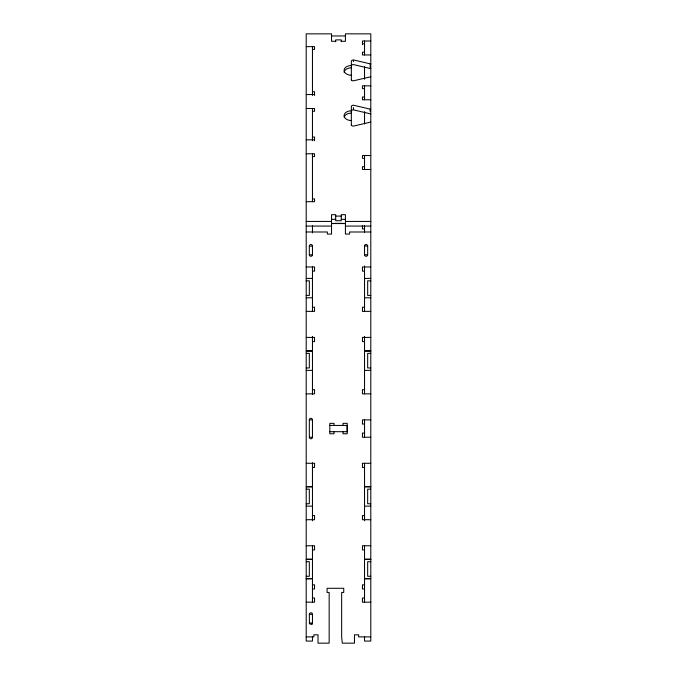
<?xml version="1.0" encoding="UTF-8"?>
<svg xmlns="http://www.w3.org/2000/svg" width="677" height="677" viewBox="0 0 677 677"><rect width="100%" height="100%" fill="white"/><g stroke="black" fill="none" stroke-linecap="round" stroke-linejoin="round"><path stroke-width="1.02" d="M312.461 623.272L311.462 624.49L309.448 623.771L309.33 614.327A1.566 1.566 0 0 1 310.895 612.77A1.566 1.566 0 0 1 312.461 614.327L312.461 624.05M331.535 35.966L345.422 35.966M370.793 41.009L362.457 41.009L362.457 44.733M335.699 41.289L331.535 41.289L331.535 33.85L306.207 33.85L306.207 641.068L312.461 641.068L312.461 636.752M341.259 41.289L345.422 41.289L345.422 33.85L370.793 33.85L370.793 641.068L364.539 641.068L364.539 636.752M362.457 43.802L364.539 43.802M306.207 46.628L314.543 46.628L314.543 49.413L312.461 49.413M364.539 52.163L362.457 52.163L362.457 54.955L370.793 54.955M370.793 85.844L362.457 85.844L362.457 88.628L364.539 88.628M312.461 91.759L314.543 91.759L314.543 95.474M306.207 94.543L314.543 94.543M364.539 96.997L362.457 96.997L362.457 99.781L370.793 99.781M306.207 108.489L314.543 108.489L314.543 111.273L312.461 111.273M312.461 137.042L314.543 137.042L314.543 140.757M306.207 139.826L314.543 139.826M306.207 153.772L314.543 153.772L314.543 156.556L312.461 156.556M370.793 155.541L362.457 155.541L362.457 158.333L364.539 158.333M364.539 166.694L362.457 166.694L362.457 169.487L370.793 169.487M312.461 198.894L314.543 198.894L314.543 201.687L306.207 201.687M335.699 216.09L341.259 216.09M331.535 219.34L335.699 219.34M341.259 219.34L345.422 219.34M306.207 221.438L331.535 221.43M345.422 221.43L370.793 221.438M333.998 223.359L343.027 223.359M331.535 223.554L345.422 223.554M306.207 226.076L331.535 226.076M345.422 226.076L370.793 226.076M364.539 228.911L362.457 228.911L362.457 225.788M306.207 231.991L327.372 231.991L327.372 234.073L331.535 234.073L331.535 214.694L335.699 214.694L335.699 220.736L341.259 220.736L341.259 214.694L345.422 214.694L345.422 234.073L349.594 234.073L349.594 231.991L370.793 231.991M309.33 246.149L312.461 246.149M364.539 246.056L367.67 246.056L367.67 254.73A1.566 1.566 0 0 1 366.105 256.295A1.566 1.566 0 0 1 364.539 254.73L364.539 246.056A1.566 1.566 0 0 1 366.105 244.49A1.566 1.566 0 0 1 367.67 246.056M364.539 254.73L367.67 254.73M306.207 266.983L314.543 266.983L314.543 271.147L312.461 271.147M370.793 266.983L362.457 266.983L362.457 271.147L364.539 271.147M306.207 278.459L312.461 278.374M364.539 278.459L370.793 278.374M306.207 280.837L309.33 280.837L309.33 295.426L306.207 295.426M370.793 280.837L367.67 280.837L367.67 295.426L370.793 295.426M306.207 297.804L312.461 297.804M364.539 297.804L370.793 297.804M312.461 307.214L314.543 307.214L314.543 311.378L306.207 311.378M364.539 307.214L362.457 307.214L362.457 311.378L370.793 311.378M306.207 337.417L314.543 337.417L314.543 341.589L312.461 341.589M370.793 337.417L362.457 337.417L362.457 341.589L364.539 341.589M307.248 350.906L312.461 350.906M365.58 350.906L370.793 350.906M306.207 350.999L312.461 350.999M364.539 350.999L370.793 350.999M306.207 353.377L309.33 353.377L309.33 367.958L306.207 367.958M370.793 353.377L367.67 353.377L367.67 367.958L370.793 367.958M306.207 370.421L312.461 370.336M364.539 370.421L370.793 370.336M312.461 389.673L314.543 389.673L314.543 393.845L306.207 393.845M364.539 389.673L362.457 389.673L362.457 393.845L370.793 393.845M309.33 419.884L312.461 419.884L312.461 437.249A1.566 1.566 0 0 1 310.895 438.806A1.566 1.566 0 0 1 309.33 437.249L309.33 419.884A1.566 1.566 0 0 1 310.895 418.327A1.566 1.566 0 0 1 312.461 419.884M370.793 419.884L362.457 419.884L362.457 424.056L364.539 424.056M329.817 425.444L347.183 425.444L347.183 431.689L329.817 431.689M364.539 433.077L362.457 433.077L362.457 437.249L370.793 437.249M309.33 437.249L312.461 437.249M306.207 463.288L314.543 463.288L314.543 467.452L312.461 467.452M370.793 463.288L362.457 463.288L362.457 467.452L364.539 467.452M307.248 486.704L312.461 486.704M365.58 486.704L370.793 486.704M306.207 486.797L312.461 486.797M364.539 486.797L370.793 486.797M306.207 489.175L309.33 489.175L309.33 503.756L306.207 503.756M370.793 489.175L367.67 489.175L367.67 503.756L370.793 503.756M306.207 506.134L312.461 506.134M364.539 506.134L370.793 506.134M312.461 515.544L314.543 515.544L314.543 519.716L306.207 519.716M364.539 515.544L362.457 515.544L362.457 519.716L370.793 519.716M306.207 545.755L314.543 545.755L314.543 549.919L312.461 549.919M370.793 545.755L362.457 545.755L362.457 549.919L364.539 549.919M307.248 559.244L312.461 559.244M365.58 559.244L370.793 559.244M306.207 559.329L312.461 559.329M364.539 559.329L370.793 559.329M306.207 561.707L309.33 561.707L309.33 576.296L306.207 576.296M370.793 561.707L367.67 561.707L367.67 576.296L370.793 576.296M306.207 578.674L312.461 578.674M364.539 578.674L370.793 578.674M306.207 578.759L311.42 578.759M364.539 578.759L369.752 578.759M312.461 584.818L314.543 584.818L314.543 588.982L312.461 588.982M364.539 584.818L362.457 584.818L362.457 588.982L364.539 588.982M312.461 598.011L314.543 598.011L314.543 602.175L306.207 602.175M364.539 598.011L362.457 598.011L362.457 602.175L370.793 602.175M309.33 614.327L312.461 614.327M309.33 623.009L312.461 623.009M306.207 636.896L313.849 636.896L313.849 634.814L318.012 634.814L318.012 643.15L329.157 643.15L329.157 592.451L327.076 592.451L327.076 588.288L343.738 588.288L343.738 592.451L341.657 592.451L341.657 636.896L342.317 643.15L354.469 643.15L354.469 634.814L358.641 634.814L358.641 636.896L370.793 636.896M370.793 63.909A2.082 1.396 0 0 1 370.192 63.85L353.428 59.923A2.082 1.396 0 0 0 351.346 61.319L351.346 80.055M370.192 68.495L353.428 64.569A2.082 1.396 0 0 0 351.346 65.965M370.793 109.192A2.082 1.396 0 0 1 370.192 109.132L353.428 105.206A2.082 1.396 0 0 0 351.346 106.602L351.346 125.338M370.192 63.85L370.192 67.336M370.192 109.132L370.192 111.451M364.539 41.009L364.539 54.955M364.539 66.608L364.539 79.26M364.539 85.844L364.539 99.781M364.539 111.637L364.539 123.942M364.539 155.541L364.539 169.487M364.539 225.847L364.539 232.363M364.539 265.943L364.539 311.378M364.539 336.376L364.539 393.845M364.539 419.884L364.539 437.249M364.539 463.288L364.539 520.757M364.539 545.755L364.539 602.175M353.428 60.507L353.428 61.666M353.428 107.533L353.428 109.268M343.027 425.444L343.027 423.353L347.199 423.353L347.199 433.771L343.027 433.771L343.027 431.689M341.259 41.754L341.259 39.892L335.699 39.892L335.699 41.754M333.998 425.444L333.998 423.353L329.834 423.353L329.834 433.771L333.998 433.771L333.998 431.689M312.461 46.628L312.461 95.474M312.461 108.489L312.461 140.757M312.461 153.772L312.461 201.687M312.461 225.788L312.461 232.871M312.461 266.442L312.461 311.378M312.461 336.376L312.461 394.412M312.461 462.721L312.461 520.757M312.461 545.755L312.461 602.175M312.461 228.911A1.566 1.566 0 0 1 312.435 229.198M312.461 254.73A1.566 1.566 0 0 1 310.895 256.295A1.566 1.566 0 0 1 309.33 254.73M370.793 68.555A2.082 1.396 0 0 1 370.192 68.495M370.793 122.131A2.082 1.396 0 0 0 370.192 122.19L353.428 126.117A2.082 1.396 0 0 1 351.346 124.72M344.178 117.096A7.295 4.883 0 0 1 351.346 113.101M351.346 120.54A7.295 4.883 0 0 1 344.051 115.665A7.295 4.883 0 0 1 351.346 110.783M351.346 111.248A2.082 1.396 0 0 1 353.428 109.852L370.192 113.778A2.082 1.396 0 0 0 370.793 113.838M370.793 76.848A2.082 1.396 0 0 0 370.192 76.907L353.428 80.834A2.082 1.396 0 0 1 351.346 79.437M344.085 72.261A7.295 4.883 0 0 1 351.346 67.818M351.346 75.257A7.295 4.883 0 0 1 344.051 70.374A7.295 4.883 0 0 1 351.346 65.5M312.461 254.831L309.33 254.831L309.33 246.056A1.566 1.566 0 0 1 310.895 244.49A1.566 1.566 0 0 1 312.461 246.056L312.461 254.831"/></g></svg>
